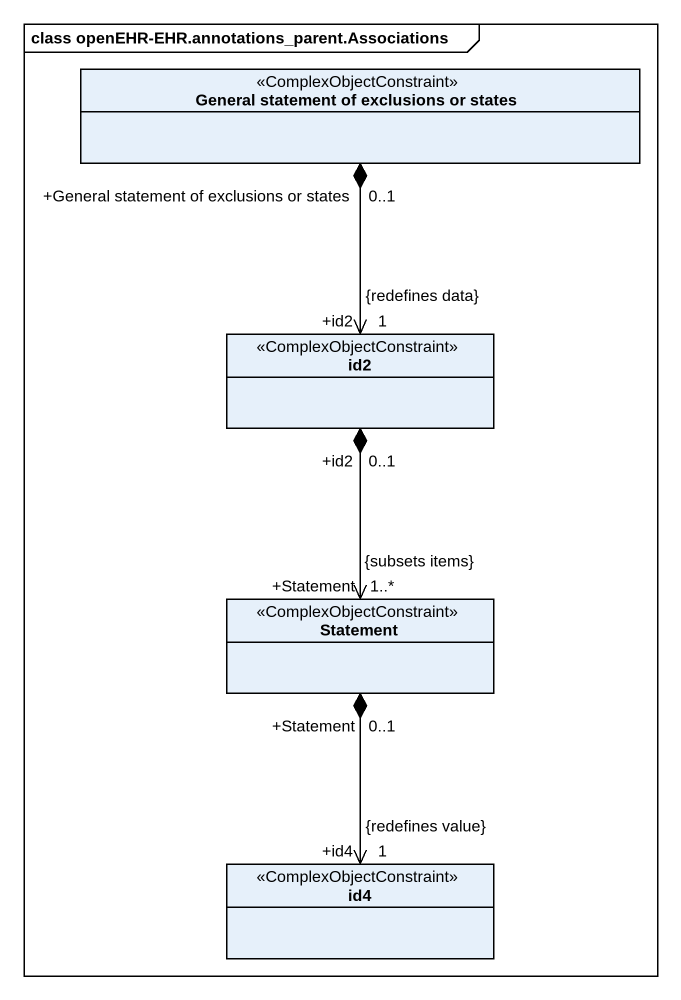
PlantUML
@startuml
mainframe class openEHR-EHR.annotations_parent.Associations
hide circle
hide empty members
class "General statement of exclusions or states" as General_statement_of <<ComplexObjectConstraint>>
class id2 <<ComplexObjectConstraint>>
class Statement <<ComplexObjectConstraint>>
class id4 <<ComplexObjectConstraint>>
General_statement_of "+General statement of exclusions or states\n0..1" *--> "+id2\n1\n{redefines data}" id2
id2 "+id2\n0..1" *--> "+Statement\n1..*\n{subsets items}" Statement
Statement "+Statement\n0..1" *--> "+id4\n1\n{redefines value}" id4
@enduml
